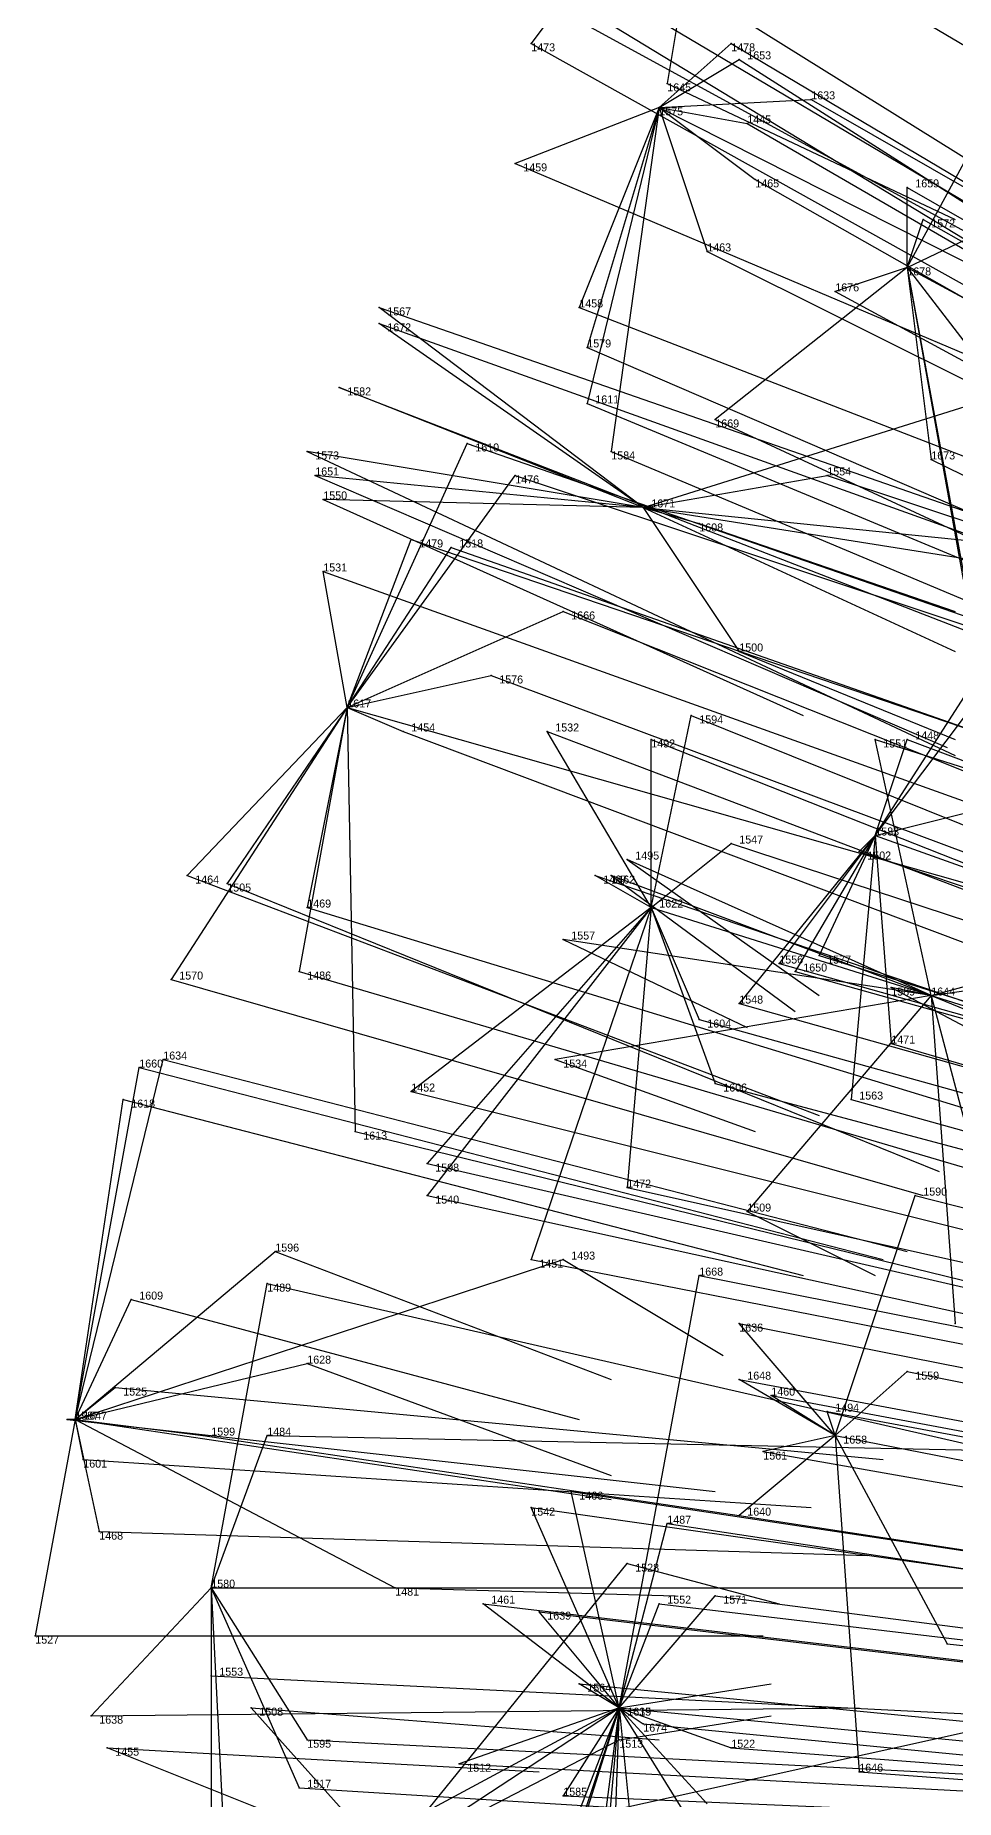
# Model space of a CAD drawing. Extents: x -0.5 to 0.59, y -0.5 to 0.58.
# Drawn here: x -0.495 to -0.3799, y 0.0225 to 0.243 of the extents above; entities that cross this region are included whole.
import ezdxf

# ---------------------------------------------------------------- set-up
doc = ezdxf.new("R2010")
doc.units = 0
for name, color, linetype in [('Facilities', 3, 'CONTINUOUS'), ('Facilities_lines', 3, 'CONTINUOUS'), ('Normals', 1, 'CONTINUOUS'), ('Source_points', 5, 'CONTINUOUS'), ('Text', 3, 'CONTINUOUS')]:
    doc.layers.add(name, color=color, linetype=linetype)

msp = doc.modelspace()

# ---------------------------------------------------------------- linework, layer by layer
at = {"layer": 'Facilities', "color": 3}
for p in [(-0.417, 0.234, -1.196), (-0.386, 0.214, -1.104), (-0.419, 0.184, -1.25), (-0.456, 0.159, -1.208), (-0.39, 0.143, -1.039), (-0.418, 0.134, -1.097), (-0.383, 0.123, -1.25), (-0.49, 0.07, -1.25), (-0.395, 0.068, -1.001), (-0.473, 0.049, -1.19), (-0.422, 0.034, -1.057)]:
    msp.add_point(p, dxfattribs=at)
at = {"layer": 'Facilities_lines', "color": 3}
for p, q in [((-0.41, 0.273, -1.233), (-0.433, 0.242, -1.241)), ((-0.41, 0.273, -1.233), (-0.416, 0.237, -1.25)), ((-0.417, 0.234, -1.196), (-0.408, 0.242, -1.187)), ((-0.417, 0.234, -1.196), (-0.407, 0.24, -1.181)), ((-0.386, 0.214, -1.104), (-0.373, 0.238, -1.107)), ((-0.417, 0.234, -1.196), (-0.435, 0.227, -1.226)), ((-0.417, 0.234, -1.196), (-0.427, 0.209, -1.189)), ((-0.417, 0.234, -1.196), (-0.426, 0.204, -1.182)), ((-0.417, 0.234, -1.196), (-0.426, 0.197, -1.173)), ((-0.417, 0.234, -1.196), (-0.423, 0.191, -1.161)), ((-0.417, 0.234, -1.196), (-0.398, 0.235, -1.157)), ((-0.417, 0.234, -1.196), (-0.406, 0.232, -1.17)), ((-0.417, 0.234, -1.196), (-0.411, 0.216, -1.162)), ((-0.417, 0.234, -1.196), (-0.405, 0.225, -1.158)), ((-0.386, 0.214, -1.104), (-0.365, 0.224, -1.07)), ((-0.386, 0.214, -1.104), (-0.386, 0.224, -1.115)), ((-0.386, 0.214, -1.104), (-0.384, 0.22, -1.105)), ((-0.386, 0.214, -1.104), (-0.41, 0.195, -1.135)), ((-0.386, 0.214, -1.104), (-0.395, 0.211, -1.12)), ((-0.386, 0.214, -1.104), (-0.379, 0.176, -1.044)), ((-0.386, 0.214, -1.104), (-0.379, 0.175, -1.044)), ((-0.386, 0.214, -1.104), (-0.376, 0.201, -1.067)), ((-0.386, 0.214, -1.104), (-0.383, 0.19, -1.069)), ((-0.419, 0.184, -1.25), (-0.452, 0.209, -1.244)), ((-0.419, 0.184, -1.25), (-0.452, 0.207, -1.242)), ((-0.419, 0.184, -1.25), (-0.457, 0.199, -1.245)), ((-0.419, 0.184, -1.25), (-0.368, 0.2, -1.25)), ((-0.456, 0.159, -1.208), (-0.441, 0.192, -1.201)), ((-0.419, 0.184, -1.25), (-0.461, 0.191, -1.246)), ((-0.419, 0.184, -1.25), (-0.46, 0.188, -1.243)), ((-0.456, 0.159, -1.208), (-0.435, 0.188, -1.185)), ((-0.419, 0.184, -1.25), (-0.396, 0.188, -1.25)), ((-0.419, 0.184, -1.25), (-0.459, 0.185, -1.25)), ((-0.419, 0.184, -1.25), (-0.412, 0.182, -1.25)), ((-0.419, 0.184, -1.25), (-0.375, 0.177, -1.25)), ((-0.419, 0.184, -1.25), (-0.407, 0.166, -1.25)), ((-0.419, 0.184, -1.25), (-0.37, 0.179, -1.25)), ((-0.39, 0.143, -1.039), (-0.365, 0.182, -1.018)), ((-0.456, 0.159, -1.208), (-0.448, 0.18, -1.206)), ((-0.456, 0.159, -1.208), (-0.443, 0.179, -1.194)), ((-0.456, 0.159, -1.208), (-0.459, 0.176, -1.23)), ((-0.456, 0.159, -1.208), (-0.429, 0.171, -1.154)), ((-0.456, 0.159, -1.208), (-0.438, 0.163, -1.168)), ((-0.39, 0.143, -1.039), (-0.375, 0.163, -1.023)), ((-0.456, 0.159, -1.208), (-0.478, 0.125, -1.234)), ((-0.456, 0.159, -1.208), (-0.476, 0.138, -1.238)), ((-0.456, 0.159, -1.208), (-0.471, 0.137, -1.227)), ((-0.456, 0.159, -1.208), (-0.462, 0.126, -1.196)), ((-0.456, 0.159, -1.208), (-0.461, 0.134, -1.201)), ((-0.456, 0.159, -1.208), (-0.449, 0.156, -1.188)), ((-0.456, 0.159, -1.208), (-0.455, 0.106, -1.168)), ((-0.418, 0.134, -1.097), (-0.413, 0.158, -1.104)), ((-0.418, 0.134, -1.097), (-0.431, 0.156, -1.145)), ((-0.418, 0.134, -1.097), (-0.418, 0.155, -1.115)), ((-0.39, 0.143, -1.039), (-0.386, 0.155, -1.04)), ((-0.383, 0.123, -1.25), (-0.39, 0.155, -1.25)), ((-0.39, 0.143, -1.039), (-0.378, 0.146, -1.014)), ((-0.418, 0.134, -1.097), (-0.408, 0.142, -1.08)), ((-0.39, 0.143, -1.039), (-0.407, 0.122, -1.063)), ((-0.39, 0.143, -1.039), (-0.402, 0.127, -1.054)), ((-0.39, 0.143, -1.039), (-0.4, 0.126, -1.049)), ((-0.39, 0.143, -1.039), (-0.397, 0.128, -1.042)), ((-0.39, 0.143, -1.039), (-0.393, 0.11, -1.02)), ((-0.39, 0.143, -1.039), (-0.392, 0.141, -1.04)), ((-0.39, 0.143, -1.039), (-0.388, 0.117, -1.014)), ((-0.383, 0.123, -1.25), (-0.421, 0.14, -1.25)), ((-0.418, 0.134, -1.097), (-0.425, 0.138, -1.116)), ((-0.383, 0.123, -1.25), (-0.423, 0.138, -1.25)), ((-0.418, 0.134, -1.097), (-0.448, 0.111, -1.155)), ((-0.418, 0.134, -1.097), (-0.446, 0.098, -1.14)), ((-0.418, 0.134, -1.097), (-0.446, 0.102, -1.143)), ((-0.418, 0.134, -1.097), (-0.433, 0.09, -1.105)), ((-0.418, 0.134, -1.097), (-0.421, 0.099, -1.082)), ((-0.418, 0.134, -1.097), (-0.412, 0.12, -1.072)), ((-0.418, 0.134, -1.097), (-0.41, 0.112, -1.062)), ((-0.383, 0.123, -1.25), (-0.354, 0.131, -1.25)), ((-0.383, 0.123, -1.25), (-0.429, 0.13, -1.25)), ((-0.383, 0.123, -1.25), (-0.388, 0.124, -1.25)), ((-0.383, 0.123, -1.25), (-0.376, 0.124, -1.25)), ((-0.383, 0.123, -1.25), (-0.43, 0.115, -1.25)), ((-0.383, 0.123, -1.25), (-0.406, 0.096, -1.25)), ((-0.383, 0.123, -1.25), (-0.368, 0.066, -1.25)), ((-0.383, 0.123, -1.25), (-0.38, 0.082, -1.25)), ((-0.49, 0.07, -1.25), (-0.479, 0.115, -1.232)), ((-0.49, 0.07, -1.25), (-0.482, 0.114, -1.239)), ((-0.49, 0.07, -1.25), (-0.484, 0.11, -1.24)), ((-0.395, 0.068, -1.001), (-0.385, 0.098, -0.992)), ((-0.49, 0.07, -1.25), (-0.465, 0.091, -1.25)), ((-0.49, 0.07, -1.25), (-0.429, 0.09, -1.25)), ((-0.473, 0.049, -1.19), (-0.466, 0.087, -1.186)), ((-0.422, 0.034, -1.057), (-0.412, 0.088, -1.054)), ((-0.49, 0.07, -1.25), (-0.483, 0.085, -1.25)), ((-0.395, 0.068, -1.001), (-0.407, 0.082, -1.038)), ((-0.49, 0.07, -1.25), (-0.461, 0.077, -1.25)), ((-0.395, 0.068, -1.001), (-0.407, 0.075, -1.035)), ((-0.395, 0.068, -1.001), (-0.386, 0.076, -0.983)), ((-0.49, 0.07, -1.25), (-0.485, 0.074, -1.226)), ((-0.395, 0.068, -1.001), (-0.403, 0.073, -1.025)), ((-0.395, 0.068, -1.001), (-0.396, 0.071, -1.005)), ((-0.49, 0.07, -1.25), (-0.495, 0.043, -1.243)), ((-0.49, 0.07, -1.25), (-0.491, 0.07, -1.239)), ((-0.49, 0.07, -1.25), (-0.487, 0.056, -1.226)), ((-0.49, 0.07, -1.25), (-0.45, 0.049, -1.25)), ((-0.49, 0.07, -1.25), (-0.474, 0.068, -1.25)), ((-0.49, 0.07, -1.25), (-0.489, 0.065, -1.234)), ((-0.473, 0.049, -1.19), (-0.466, 0.068, -1.177)), ((-0.395, 0.068, -1.001), (-0.407, 0.058, -1.027)), ((-0.395, 0.068, -1.001), (-0.404, 0.066, -1.023)), ((-0.395, 0.068, -1.001), (-0.392, 0.026, -0.983)), ((-0.395, 0.068, -1.001), (-0.381, 0.042, -0.958)), ((-0.422, 0.034, -1.057), (-0.428, 0.061, -1.08)), ((-0.422, 0.034, -1.057), (-0.433, 0.059, -1.093)), ((-0.422, 0.034, -1.057), (-0.416, 0.057, -1.05)), ((-0.451, 0.015, -1.25), (-0.421, 0.052, -1.25)), ((-0.473, 0.049, -1.19), (-0.488, 0.033, -1.223)), ((-0.473, 0.049, -1.19), (-0.462, 0.024, -1.156)), ((-0.473, 0.049, -1.19), (-0.471, 0.009, -1.178)), ((-0.473, 0.049, -1.19), (-0.473, 0.038, -1.186)), ((-0.473, 0.049, -1.19), (-0.461, 0.03, -1.155)), ((-0.473, 0.049, -1.19), (-0.473, 0.016, -1.184)), ((-0.422, 0.034, -1.057), (-0.439, 0.047, -1.103)), ((-0.422, 0.034, -1.057), (-0.41, 0.048, -1.031)), ((-0.422, 0.034, -1.057), (-0.417, 0.047, -1.049)), ((-0.422, 0.034, -1.057), (-0.432, 0.046, -1.085)), ((-0.422, 0.034, -1.057), (-0.427, 0.037, -1.071)), ((-0.451, 0.015, -1.25), (-0.468, 0.034, -1.25)), ((-0.451, 0.015, -1.25), (-0.422, 0.034, -1.25)), ((-0.422, 0.034, -1.057), (-0.448, 0.02, -1.122)), ((-0.422, 0.034, -1.057), (-0.442, 0.027, -1.107)), ((-0.422, 0.034, -1.057), (-0.437, -0.011, -1.092)), ((-0.422, 0.034, -1.057), (-0.436, -0.002, -1.09)), ((-0.422, 0.034, -1.057), (-0.429, -0.019, -1.074)), ((-0.422, 0.034, -1.057), (-0.429, 0.023, -1.074)), ((-0.422, 0.034, -1.057), (-0.428, 0.015, -1.071)), ((-0.422, 0.034, -1.057), (-0.427, -0.021, -1.068)), ((-0.422, 0.034, -1.057), (-0.423, 0.006, -1.057)), ((-0.422, 0.034, -1.057), (-0.409, 0.013, -1.023)), ((-0.422, 0.034, -1.057), (-0.418, -0.006, -1.044)), ((-0.422, 0.034, -1.057), (-0.408, 0.029, -1.024)), ((-0.422, 0.034, -1.057), (-0.411, 0.022, -1.028)), ((-0.422, 0.034, -1.057), (-0.419, 0.032, -1.052)), ((-0.451, 0.015, -1.25), (-0.374, 0.032, -1.25)), ((-0.451, 0.015, -1.25), (-0.486, 0.029, -1.25)), ((-0.451, 0.015, -1.25), (-0.422, 0.03, -1.25))]:
    msp.add_line(p, q, dxfattribs=at)
at = {"layer": 'Normals', "color": 1}
for p, q in [((-0.408, 0.259, -1.209), (-0.322, 0.208, -1.21)), ((-0.421, 0.254, -1.229), (-0.336, 0.201, -1.229)), ((-0.431, 0.247, -1.242), (-0.345, 0.2, -1.224)), ((-0.429, 0.248, -1.239), (-0.345, 0.197, -1.221)), ((-0.424, 0.249, -1.229), (-0.338, 0.198, -1.239)), ((-0.433, 0.242, -1.241), (-0.347, 0.194, -1.223)), ((-0.408, 0.242, -1.187), (-0.324, 0.192, -1.207)), ((-0.407, 0.24, -1.181), (-0.327, 0.189, -1.213)), ((-0.416, 0.237, -1.25), (-0.38, 0.22, -1.158)), ((-0.417, 0.234, -1.196), (-0.33, 0.19, -1.218)), ((-0.398, 0.235, -1.157), (-0.318, 0.189, -1.193)), ((-0.406, 0.232, -1.17), (-0.325, 0.185, -1.205)), ((-0.435, 0.227, -1.226), (-0.343, 0.188, -1.228)), ((-0.405, 0.225, -1.158), (-0.324, 0.179, -1.194)), ((-0.386, 0.224, -1.115), (-0.306, 0.178, -1.153)), ((-0.384, 0.22, -1.105), (-0.303, 0.174, -1.144)), ((-0.411, 0.216, -1.162), (-0.327, 0.174, -1.194)), ((-0.386, 0.214, -1.104), (-0.305, 0.17, -1.142)), ((-0.395, 0.211, -1.12), (-0.314, 0.167, -1.159)), ((-0.452, 0.209, -1.244), (-0.36, 0.177, -1.22)), ((-0.427, 0.209, -1.189), (-0.334, 0.173, -1.2)), ((-0.452, 0.207, -1.242), (-0.36, 0.174, -1.218)), ((-0.426, 0.204, -1.182), (-0.338, 0.166, -1.209)), ((-0.457, 0.199, -1.245), (-0.372, 0.166, -1.202)), ((-0.426, 0.197, -1.173), (-0.337, 0.16, -1.202)), ((-0.41, 0.195, -1.135), (-0.326, 0.156, -1.173)), ((-0.441, 0.192, -1.201), (-0.346, 0.159, -1.21)), ((-0.461, 0.191, -1.246), (-0.38, 0.153, -1.2)), ((-0.423, 0.191, -1.161), (-0.335, 0.154, -1.19)), ((-0.383, 0.19, -1.069), (-0.3, 0.149, -1.107)), ((-0.46, 0.188, -1.243), (-0.381, 0.154, -1.193)), ((-0.435, 0.188, -1.185), (-0.342, 0.157, -1.204)), ((-0.396, 0.188, -1.25), (-0.369, 0.179, -1.154)), ((-0.459, 0.185, -1.25), (-0.399, 0.158, -1.175)), ((-0.419, 0.184, -1.25), (-0.38, 0.166, -1.16)), ((-0.412, 0.182, -1.25), (-0.38, 0.171, -1.156)), ((-0.448, 0.18, -1.206), (-0.354, 0.148, -1.218)), ((-0.443, 0.179, -1.194), (-0.349, 0.146, -1.209)), ((-0.459, 0.176, -1.23), (-0.367, 0.143, -1.21)), ((-0.429, 0.171, -1.154), (-0.341, 0.136, -1.185)), ((-0.407, 0.166, -1.25), (-0.38, 0.155, -1.154)), ((-0.438, 0.163, -1.168), (-0.347, 0.129, -1.192)), ((-0.456, 0.159, -1.208), (-0.361, 0.132, -1.196)), ((-0.413, 0.158, -1.104), (-0.326, 0.123, -1.141)), ((-0.449, 0.156, -1.188), (-0.356, 0.121, -1.204)), ((-0.431, 0.156, -1.145), (-0.344, 0.123, -1.182)), ((-0.418, 0.155, -1.115), (-0.332, 0.121, -1.153)), ((-0.39, 0.155, -1.25), (-0.368, 0.148, -1.153)), ((-0.386, 0.155, -1.04), (-0.299, 0.122, -1.077)), ((-0.408, 0.142, -1.08), (-0.32, 0.113, -1.117)), ((-0.39, 0.143, -1.039), (-0.303, 0.112, -1.077)), ((-0.421, 0.14, -1.25), (-0.397, 0.123, -1.154)), ((-0.392, 0.141, -1.04), (-0.303, 0.111, -1.077)), ((-0.476, 0.138, -1.238), (-0.397, 0.108, -1.183)), ((-0.471, 0.137, -1.227), (-0.382, 0.101, -1.2)), ((-0.425, 0.138, -1.116), (-0.337, 0.108, -1.154)), ((-0.423, 0.138, -1.25), (-0.4, 0.121, -1.154)), ((-0.461, 0.134, -1.201), (-0.366, 0.105, -1.211)), ((-0.418, 0.134, -1.097), (-0.329, 0.106, -1.134)), ((-0.429, 0.13, -1.25), (-0.406, 0.119, -1.153)), ((-0.397, 0.128, -1.042), (-0.308, 0.1, -1.079)), ((-0.462, 0.126, -1.196), (-0.367, 0.098, -1.212)), ((-0.402, 0.127, -1.054), (-0.313, 0.102, -1.091)), ((-0.4, 0.126, -1.049), (-0.311, 0.101, -1.086)), ((-0.478, 0.125, -1.234), (-0.384, 0.098, -1.213)), ((-0.388, 0.124, -1.25), (-0.371, 0.115, -1.152)), ((-0.407, 0.122, -1.063), (-0.318, 0.097, -1.101)), ((-0.383, 0.123, -1.25), (-0.366, 0.116, -1.152)), ((-0.412, 0.12, -1.072), (-0.322, 0.095, -1.109)), ((-0.388, 0.117, -1.014), (-0.299, 0.091, -1.05)), ((-0.479, 0.115, -1.232), (-0.386, 0.091, -1.206)), ((-0.43, 0.115, -1.25), (-0.405, 0.106, -1.153)), ((-0.482, 0.114, -1.239), (-0.389, 0.09, -1.212)), ((-0.448, 0.111, -1.155), (-0.356, 0.088, -1.187)), ((-0.41, 0.112, -1.062), (-0.32, 0.088, -1.099)), ((-0.484, 0.11, -1.24), (-0.399, 0.088, -1.192)), ((-0.393, 0.11, -1.02), (-0.303, 0.085, -1.057)), ((-0.455, 0.106, -1.168), (-0.361, 0.083, -1.194)), ((-0.446, 0.102, -1.143), (-0.355, 0.081, -1.18)), ((-0.446, 0.098, -1.14), (-0.355, 0.078, -1.177)), ((-0.421, 0.099, -1.082), (-0.331, 0.079, -1.12)), ((-0.385, 0.098, -0.992), (-0.294, 0.075, -1.029)), ((-0.406, 0.096, -1.25), (-0.39, 0.088, -1.152)), ((-0.465, 0.091, -1.25), (-0.423, 0.075, -1.161)), ((-0.433, 0.09, -1.105), (-0.341, 0.072, -1.141)), ((-0.429, 0.09, -1.25), (-0.409, 0.078, -1.153)), ((-0.466, 0.087, -1.186), (-0.37, 0.065, -1.2)), ((-0.412, 0.088, -1.054), (-0.321, 0.07, -1.091)), ((-0.483, 0.085, -1.25), (-0.427, 0.07, -1.168)), ((-0.407, 0.082, -1.038), (-0.316, 0.064, -1.075)), ((-0.38, 0.082, -1.25), (-0.38, 0.082, -1.15)), ((-0.461, 0.077, -1.25), (-0.423, 0.063, -1.158)), ((-0.407, 0.075, -1.035), (-0.316, 0.058, -1.072)), ((-0.386, 0.076, -0.983), (-0.295, 0.058, -1.02)), ((-0.485, 0.074, -1.226), (-0.389, 0.065, -1.2)), ((-0.403, 0.073, -1.025), (-0.312, 0.056, -1.062)), ((-0.396, 0.071, -1.005), (-0.304, 0.054, -1.042)), ((-0.491, 0.07, -1.239), (-0.41, 0.061, -1.181)), ((-0.49, 0.07, -1.25), (-0.423, 0.06, -1.176)), ((-0.474, 0.068, -1.25), (-0.407, 0.058, -1.176)), ((-0.466, 0.068, -1.177), (-0.368, 0.066, -1.197)), ((-0.395, 0.068, -1.001), (-0.303, 0.05, -1.037)), ((-0.489, 0.065, -1.234), (-0.398, 0.059, -1.194)), ((-0.404, 0.066, -1.023), (-0.313, 0.05, -1.06)), ((-0.428, 0.061, -1.08), (-0.335, 0.047, -1.116)), ((-0.433, 0.059, -1.093), (-0.341, 0.046, -1.13)), ((-0.407, 0.058, -1.027), (-0.315, 0.044, -1.065)), ((-0.487, 0.056, -1.226), (-0.391, 0.053, -1.201)), ((-0.416, 0.057, -1.05), (-0.324, 0.043, -1.086)), ((-0.421, 0.052, -1.25), (-0.402, 0.047, -1.152)), ((-0.473, 0.049, -1.19), (-0.374, 0.049, -1.198)), ((-0.45, 0.049, -1.25), (-0.415, 0.048, -1.156)), ((-0.439, 0.047, -1.103), (-0.346, 0.036, -1.14)), ((-0.417, 0.047, -1.049), (-0.325, 0.036, -1.086)), ((-0.41, 0.048, -1.031), (-0.318, 0.036, -1.069)), ((-0.432, 0.046, -1.085), (-0.339, 0.035, -1.122)), ((-0.495, 0.043, -1.243), (-0.404, 0.043, -1.201)), ((-0.381, 0.042, -0.958), (-0.289, 0.032, -0.996)), ((-0.473, 0.038, -1.186), (-0.374, 0.033, -1.2)), ((-0.427, 0.037, -1.071), (-0.335, 0.028, -1.108)), ((-0.422, 0.034, -1.25), (-0.403, 0.037, -1.152)), ((-0.488, 0.033, -1.223), (-0.392, 0.034, -1.194)), ((-0.468, 0.034, -1.25), (-0.417, 0.03, -1.164)), ((-0.422, 0.034, -1.057), (-0.329, 0.025, -1.095)), ((-0.422, 0.03, -1.25), (-0.403, 0.033, -1.152)), ((-0.419, 0.032, -1.052), (-0.327, 0.023, -1.089)), ((-0.486, 0.029, -1.25), (-0.432, 0.026, -1.166)), ((-0.461, 0.03, -1.155), (-0.365, 0.025, -1.183)), ((-0.408, 0.029, -1.024), (-0.316, 0.022, -1.062)), ((-0.442, 0.027, -1.107), (-0.349, 0.022, -1.143)), ((-0.392, 0.026, -0.983), (-0.3, 0.019, -1.021)), ((-0.462, 0.024, -1.156), (-0.366, 0.018, -1.184)), ((-0.429, 0.023, -1.074), (-0.336, 0.019, -1.112))]:
    msp.add_line(p, q, dxfattribs=at)
at = {"layer": 'Source_points', "color": 5}
for p in [(-0.433, 0.242, -1.241), (-0.408, 0.242, -1.187), (-0.407, 0.24, -1.181), (-0.416, 0.237, -1.25), (-0.398, 0.235, -1.157), (-0.406, 0.232, -1.17), (-0.435, 0.227, -1.226), (-0.405, 0.225, -1.158), (-0.386, 0.224, -1.115), (-0.384, 0.22, -1.105), (-0.411, 0.216, -1.162), (-0.395, 0.211, -1.12), (-0.452, 0.209, -1.244), (-0.427, 0.209, -1.189), (-0.452, 0.207, -1.242), (-0.426, 0.204, -1.182), (-0.457, 0.199, -1.245), (-0.426, 0.197, -1.173), (-0.41, 0.195, -1.135), (-0.441, 0.192, -1.201), (-0.461, 0.191, -1.246), (-0.423, 0.191, -1.161), (-0.383, 0.19, -1.069), (-0.46, 0.188, -1.243), (-0.435, 0.188, -1.185), (-0.396, 0.188, -1.25), (-0.459, 0.185, -1.25), (-0.412, 0.182, -1.25), (-0.448, 0.18, -1.206), (-0.443, 0.179, -1.194), (-0.459, 0.176, -1.23), (-0.429, 0.171, -1.154), (-0.407, 0.166, -1.25), (-0.438, 0.163, -1.168), (-0.413, 0.158, -1.104), (-0.449, 0.156, -1.188), (-0.431, 0.156, -1.145), (-0.418, 0.155, -1.115), (-0.39, 0.155, -1.25), (-0.386, 0.155, -1.04), (-0.408, 0.142, -1.08), (-0.421, 0.14, -1.25), (-0.392, 0.141, -1.04), (-0.476, 0.138, -1.238), (-0.471, 0.137, -1.227), (-0.425, 0.138, -1.116), (-0.423, 0.138, -1.25), (-0.461, 0.134, -1.201), (-0.429, 0.13, -1.25), (-0.397, 0.128, -1.042), (-0.462, 0.126, -1.196), (-0.402, 0.127, -1.054), (-0.4, 0.126, -1.049), (-0.478, 0.125, -1.234), (-0.388, 0.124, -1.25), (-0.407, 0.122, -1.063), (-0.412, 0.12, -1.072), (-0.388, 0.117, -1.014), (-0.479, 0.115, -1.232), (-0.43, 0.115, -1.25), (-0.482, 0.114, -1.239), (-0.448, 0.111, -1.155), (-0.41, 0.112, -1.062), (-0.484, 0.11, -1.24), (-0.393, 0.11, -1.02), (-0.455, 0.106, -1.168), (-0.446, 0.102, -1.143), (-0.446, 0.098, -1.14), (-0.421, 0.099, -1.082), (-0.385, 0.098, -0.992), (-0.406, 0.096, -1.25), (-0.465, 0.091, -1.25), (-0.433, 0.09, -1.105), (-0.429, 0.09, -1.25), (-0.466, 0.087, -1.186), (-0.412, 0.088, -1.054), (-0.483, 0.085, -1.25), (-0.407, 0.082, -1.038), (-0.38, 0.082, -1.25), (-0.461, 0.077, -1.25), (-0.407, 0.075, -1.035), (-0.386, 0.076, -0.983), (-0.485, 0.074, -1.226), (-0.403, 0.073, -1.025), (-0.396, 0.071, -1.005), (-0.491, 0.07, -1.239), (-0.474, 0.068, -1.25), (-0.466, 0.068, -1.177), (-0.489, 0.065, -1.234), (-0.404, 0.066, -1.023), (-0.428, 0.061, -1.08), (-0.433, 0.059, -1.093), (-0.407, 0.058, -1.027), (-0.487, 0.056, -1.226), (-0.416, 0.057, -1.05), (-0.421, 0.052, -1.25), (-0.45, 0.049, -1.25), (-0.439, 0.047, -1.103), (-0.417, 0.047, -1.049), (-0.41, 0.048, -1.031), (-0.432, 0.046, -1.085), (-0.495, 0.043, -1.243), (-0.381, 0.042, -0.958), (-0.473, 0.038, -1.186), (-0.427, 0.037, -1.071), (-0.468, 0.034, -1.25), (-0.422, 0.034, -1.25), (-0.488, 0.033, -1.223), (-0.419, 0.032, -1.052), (-0.486, 0.029, -1.25), (-0.461, 0.03, -1.155), (-0.422, 0.03, -1.25), (-0.408, 0.029, -1.024), (-0.442, 0.027, -1.107), (-0.392, 0.026, -0.983), (-0.462, 0.024, -1.156), (-0.429, 0.023, -1.074)]:
    msp.add_point(p, dxfattribs=at)

# ---------------------------------------------------------------- texts
at = {"layer": 'Text', "color": 3}
for s, p in [('1473', (-0.433, 0.241, -1.241)), ('1478', (-0.408, 0.241, -1.187)), ('1653', (-0.406, 0.24, -1.181)), ('1645', (-0.416, 0.236, -1.25)), ('1633', (-0.398, 0.235, -1.157)), ('1575', (-0.417, 0.233, -1.196)), ('1445', (-0.406, 0.232, -1.17)), ('1459', (-0.434, 0.226, -1.226)), ('1465', (-0.405, 0.224, -1.158)), ('1659', (-0.385, 0.224, -1.115)), ('1572', (-0.383, 0.219, -1.105)), ('1463', (-0.411, 0.216, -1.162)), ('1678', (-0.386, 0.213, -1.104)), ('1676', (-0.395, 0.211, -1.12)), ('1458', (-0.427, 0.209, -1.189)), ('1567', (-0.451, 0.208, -1.244)), ('1672', (-0.451, 0.206, -1.242)), ('1579', (-0.426, 0.204, -1.182)), ('1582', (-0.456, 0.198, -1.245)), ('1611', (-0.425, 0.197, -1.173)), ('1669', (-0.41, 0.194, -1.135)), ('1610', (-0.44, 0.191, -1.201)), ('1573', (-0.46, 0.19, -1.246)), ('1584', (-0.423, 0.19, -1.161)), ('1673', (-0.383, 0.19, -1.069)), ('1651', (-0.46, 0.188, -1.243)), ('1476', (-0.435, 0.187, -1.185)), ('1554', (-0.396, 0.188, -1.25)), ('1550', (-0.459, 0.185, -1.25)), ('1671', (-0.418, 0.184, -1.25)), ('1608', (-0.412, 0.181, -1.25)), ('1479', (-0.447, 0.179, -1.206)), ('1518', (-0.442, 0.179, -1.194)), ('1531', (-0.459, 0.176, -1.23)), ('1666', (-0.428, 0.17, -1.154)), ('1500', (-0.407, 0.166, -1.25)), ('1576', (-0.437, 0.162, -1.168)), ('1617', (-0.456, 0.159, -1.208)), ('1454', (-0.448, 0.156, -1.188)), ('1532', (-0.43, 0.156, -1.145)), ('1594', (-0.412, 0.157, -1.104)), ('1492', (-0.418, 0.154, -1.115)), ('1551', (-0.389, 0.154, -1.25)), ('1448', (-0.385, 0.155, -1.04)), ('1583', (-0.39, 0.143, -1.039)), ('1547', (-0.407, 0.142, -1.08)), ('1495', (-0.42, 0.14, -1.25)), ('1502', (-0.391, 0.14, -1.04)), ('1464', (-0.475, 0.137, -1.238)), ('1505', (-0.471, 0.136, -1.227)), ('1467', (-0.424, 0.137, -1.116)), ('1462', (-0.423, 0.137, -1.25)), ('1469', (-0.461, 0.134, -1.201)), ('1622', (-0.417, 0.134, -1.097)), ('1557', (-0.428, 0.13, -1.25)), ('1556', (-0.402, 0.127, -1.054)), ('1577', (-0.396, 0.127, -1.042)), ('1570', (-0.477, 0.125, -1.234)), ('1486', (-0.461, 0.125, -1.196)), ('1650', (-0.399, 0.126, -1.049)), ('1589', (-0.388, 0.123, -1.25)), ('1644', (-0.383, 0.123, -1.25)), ('1548', (-0.407, 0.122, -1.063)), ('1604', (-0.411, 0.119, -1.072)), ('1471', (-0.388, 0.117, -1.014)), ('1660', (-0.482, 0.114, -1.239)), ('1634', (-0.479, 0.115, -1.232)), ('1534', (-0.429, 0.114, -1.25)), ('1452', (-0.448, 0.111, -1.155)), ('1606', (-0.409, 0.111, -1.062)), ('1563', (-0.392, 0.11, -1.02)), ('1618', (-0.483, 0.109, -1.24)), ('1613', (-0.454, 0.105, -1.168)), ('1598', (-0.445, 0.101, -1.143)), ('1472', (-0.421, 0.099, -1.082)), ('1540', (-0.445, 0.097, -1.14)), ('1590', (-0.384, 0.098, -0.992)), ('1509', (-0.406, 0.096, -1.25)), ('1596', (-0.465, 0.091, -1.25)), ('1493', (-0.428, 0.09, -1.25)), ('1451', (-0.432, 0.089, -1.105)), ('1668', (-0.412, 0.088, -1.054)), ('1609', (-0.482, 0.085, -1.25)), ('1489', (-0.466, 0.086, -1.186)), ('1636', (-0.407, 0.081, -1.038)), ('1628', (-0.461, 0.077, -1.25)), ('1648', (-0.406, 0.075, -1.035)), ('1559', (-0.385, 0.075, -0.983)), ('1525', (-0.484, 0.073, -1.226)), ('1460', (-0.403, 0.073, -1.025)), ('1587', (-0.49, 0.07, -1.239)), ('1647', (-0.489, 0.07, -1.25)), ('1494', (-0.395, 0.071, -1.005)), ('1599', (-0.473, 0.068, -1.25)), ('1484', (-0.466, 0.068, -1.177)), ('1658', (-0.394, 0.067, -1.001)), ('1601', (-0.489, 0.064, -1.234)), ('1561', (-0.404, 0.065, -1.023)), ('1466', (-0.427, 0.06, -1.08)), ('1542', (-0.433, 0.058, -1.093)), ('1487', (-0.416, 0.057, -1.05)), ('1640', (-0.406, 0.058, -1.027)), ('1468', (-0.487, 0.055, -1.226)), ('1528', (-0.42, 0.051, -1.25)), ('1580', (-0.473, 0.049, -1.19)), ('1481', (-0.45, 0.048, -1.25)), ('1461', (-0.438, 0.047, -1.103)), ('1552', (-0.416, 0.047, -1.049)), ('1571', (-0.409, 0.047, -1.031)), ('1639', (-0.431, 0.045, -1.085)), ('1527', (-0.495, 0.042, -1.243)), ('1553', (-0.472, 0.038, -1.186)), ('1564', (-0.426, 0.036, -1.071)), ('1508', (-0.467, 0.033, -1.25)), ('1619', (-0.421, 0.033, -1.25)), ('1635', (-0.421, 0.033, -1.057)), ('1638', (-0.487, 0.032, -1.223)), ('1674', (-0.419, 0.031, -1.052)), ('1455', (-0.485, 0.028, -1.25)), ('1595', (-0.461, 0.029, -1.155)), ('1513', (-0.422, 0.029, -1.25)), ('1522', (-0.408, 0.029, -1.024)), ('1512', (-0.441, 0.026, -1.107)), ('1646', (-0.392, 0.026, -0.983)), ('1517', (-0.461, 0.024, -1.156)), ('1585', (-0.429, 0.023, -1.074))]:
    msp.add_text(s, height=0.001, dxfattribs=at).set_placement(p)

doc.saveas('drawing.dxf')
